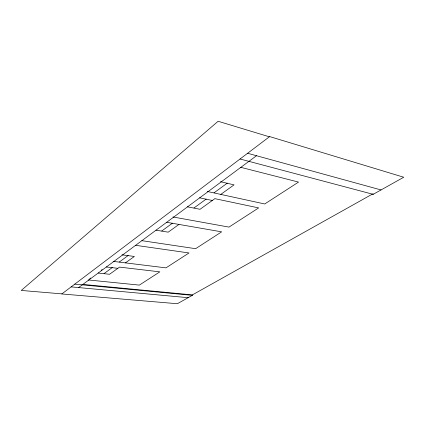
<?xml version="1.0" encoding="UTF-8"?>
<svg xmlns="http://www.w3.org/2000/svg" width="425" height="425" viewBox="0 0 425 425"><rect width="100%" height="100%" fill="white"/><g stroke="black" fill="none" stroke-linecap="round" stroke-linejoin="round"><path stroke-width="0.64" d="M89.686 278.805L90.748 278.014M101.113 270.321L102.133 269.562M78.588 287.576L256.519 155.725M125.433 262.878L134.369 256.461L121.975 254.83M178.978 224.421L168.194 232.167L155.975 230.175M220.766 194.406L234.063 184.859L220.485 181.698M372.433 194.071L192.366 294.902L82.896 284.399M192.27 294.892L192.334 295.354L177.368 303.721L61.795 293.962L269.663 136.579L403.75 177.241L373.177 194.331L240.045 158.998M61.907 293.877L21.25 290.44L218.121 121.279L269.365 136.797M71.14 286.886L188.153 297.691L188.094 297.234M74.773 284.134L192.334 295.354M88.15 279.942L139.336 285.111L159.827 271.851L119.547 267.107L109.549 274.284L98.191 273.047M106.303 266.98L117.847 268.324M113.172 261.37L165.984 267.867L189.013 252.965L135.58 245.31M141.844 240.667L195.622 248.689L221.664 231.837L166.573 222.27M172.97 216.973L228.979 227.104L258.644 207.91L214.848 198.661L200.048 209.291L187.404 206.821M199.559 197.816L212.319 200.472M207.31 191.478L264.722 203.973L298.541 182.086L240.731 167.312M247.605 153.276L381.028 189.943M373.012 193.747L373.177 194.331M227.301 183.133L214.067 192.796M206.221 199.054L194.002 207.963M172.502 223.152L161.787 230.982M128.201 255.515L119.329 261.991M112.306 267.548L104.072 273.557M82.238 284.336L82.269 284.851"/></g></svg>
